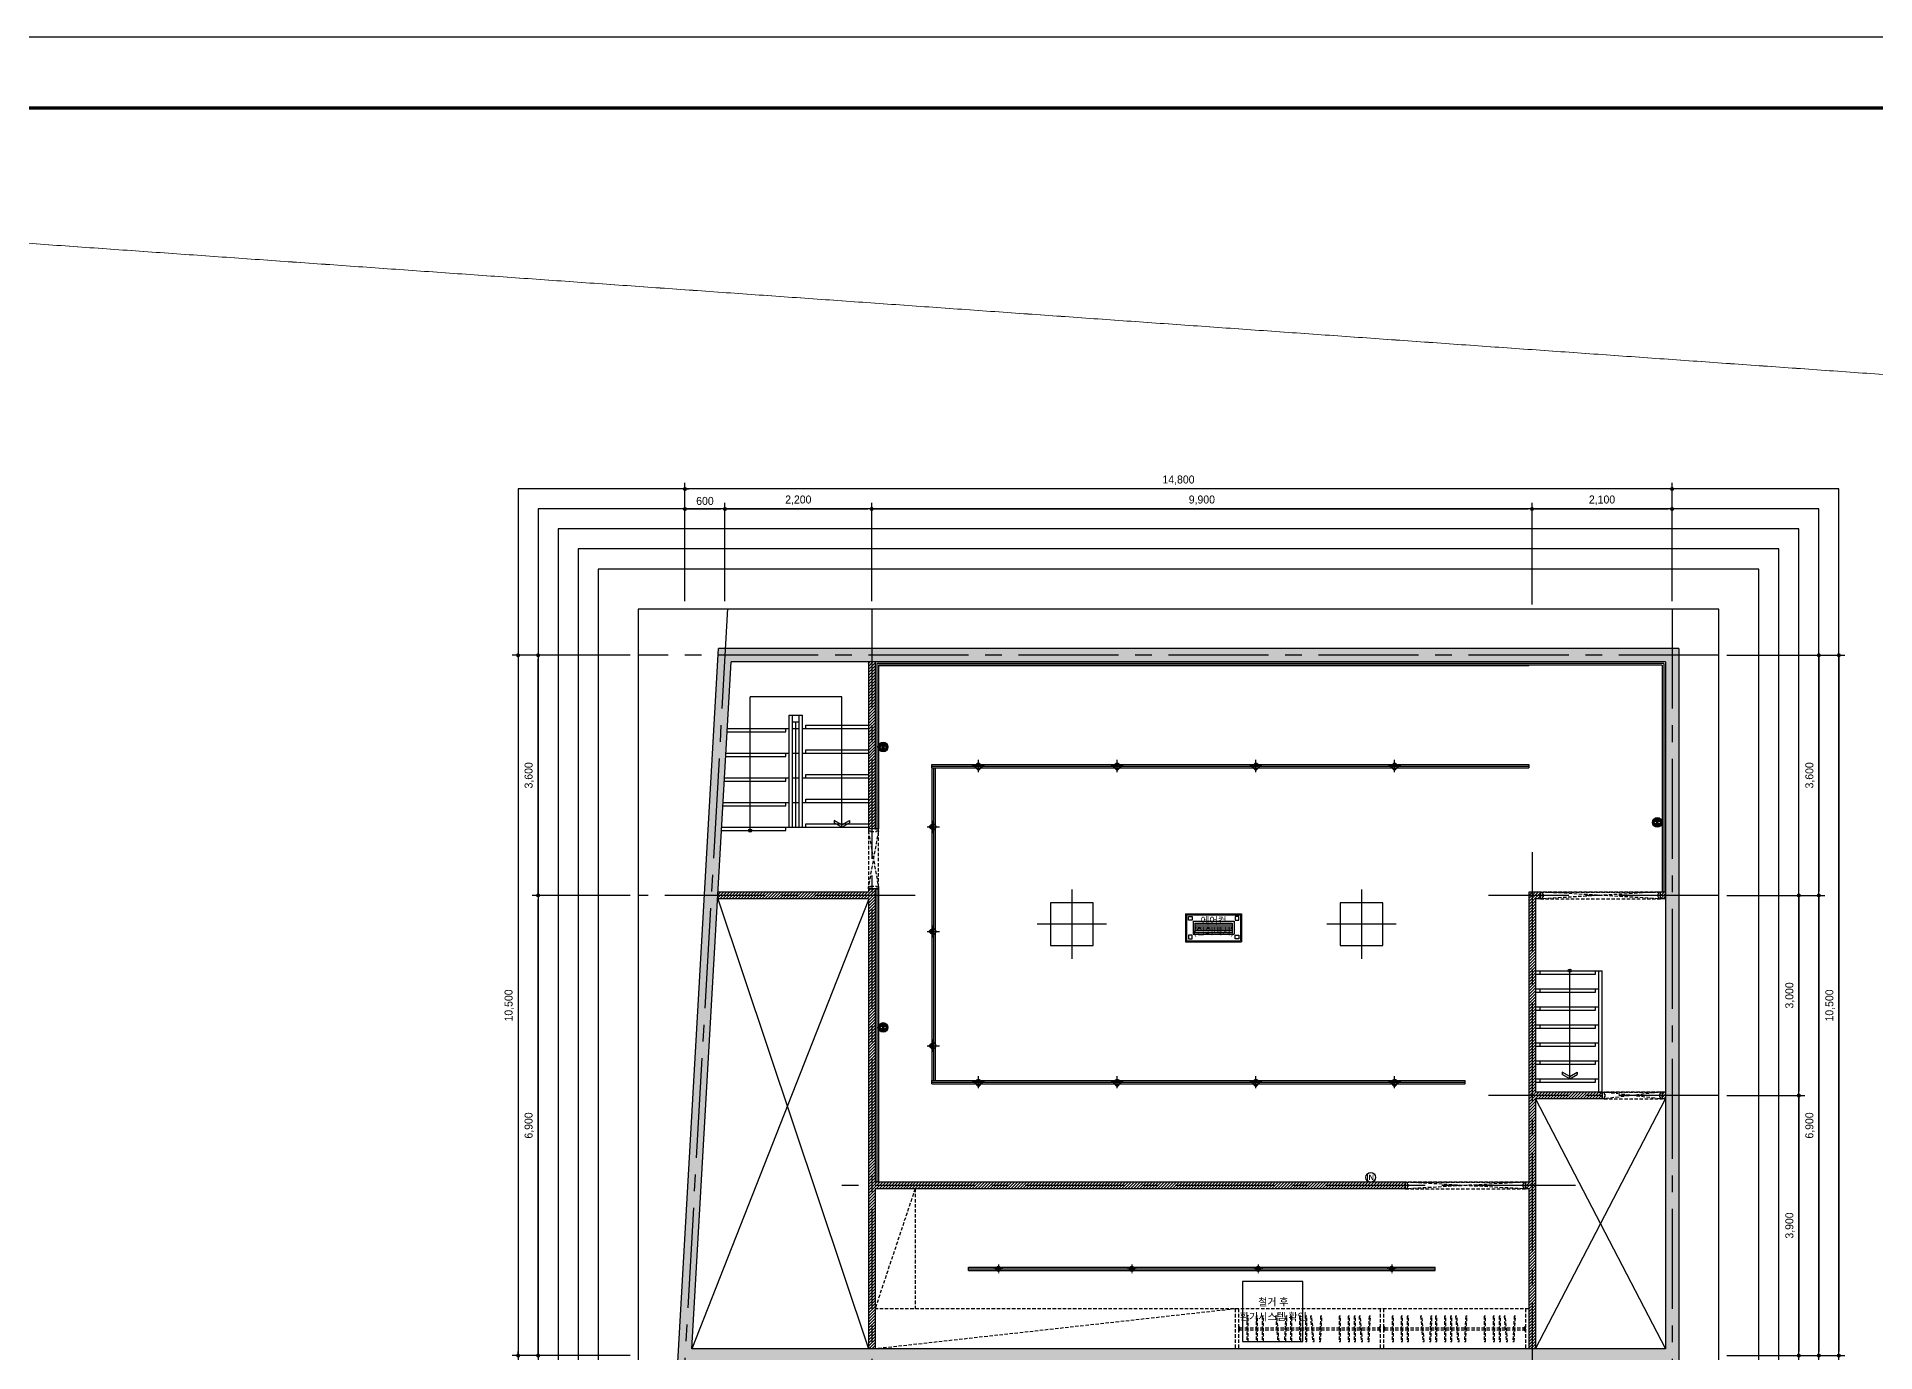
# Model space of a CAD drawing. Header units: millimetres. Extents: x -224448 to 1592092, y -164641 to 319001.
# Drawn here: x -64065 to -36501, y 85637 to 105362 of the extents above; entities that cross this region are included whole.
import ezdxf
from ezdxf.enums import TextEntityAlignment as Align

# ---------------------------------------------------------------- set-up
doc = ezdxf.new("R2010")
doc.units = ezdxf.units.MM
for name, pattern in [('CEN', [62, 60, -1, 0, -1]), ('CENTER2', [1.125, 0.75, -0.125, 0.125, -0.125]), ('HIDDEN', [9.525, 6.35, -3.175])]:
    doc.linetypes.add(name, pattern=pattern)
doc.layers.get('Defpoints').update_dxf_attribs({"color": 35})
for name, color, linetype in [('ARREA', 1, 'Continuous'), ('CORE', 7, 'Continuous'), ('DIM', 3, 'Continuous'), ('FUR', 6, 'Continuous'), ('I-CL-LIT', 7, 'Continuous'), ('I-LIGHT', 1, 'Continuous'), ('I-TEXT', 7, 'Continuous'), ('I_CON', 2, 'Continuous'), ('I_FORMAT', 7, 'Continuous'), ('I_FUR', 6, 'Continuous'), ('I_HAT', 8, 'Continuous'), ('I_TXT', 7, 'Continuous'), ('I_WALL', 3, 'Continuous')]:
    doc.layers.add(name, color=color, linetype=linetype)
doc.layers.add('I_CEN', color=1, linetype='CEN', lineweight=13)
doc.styles.add('HY울릉도', font='')
doc.styles.add('IABU-글꼴스타일', font='')
doc.styles.add('NTOP', font='Dotum.ttf')
doc.styles.add('맑은고딕', font='malgun.ttf')
doc.styles.get('HY울릉도').set_extended_font_data('HY울릉도L')
doc.styles.get('IABU-글꼴스타일').set_extended_font_data('HY울릉도L')
doc.linetypes.add('BATTING', pattern='A,0.00254,-2.54,[134,ltypeshp.shx,S=2.54,R=0,X=-2.54,Y=0],-5.08,[134,ltypeshp.shx,S=2.54,R=180,X=2.54,Y=0],-2.54', length=10.16254)
doc.dimstyles.new('IABC-100 (SUB)', dxfattribs={"dimscale": 60, "dimtxt": 2, "dimasz": 1, "dimexe": 1.5, "dimexo": 2, "dimgap": 1, "dimtad": 1, "dimdec": 0, "dimdsep": 46, "dimlunit": 6, "dimtxsty": 'IABU-글꼴스타일', "dimblk": '1234_Dot', "dimcen": 1, "dimclrd": 4, "dimclre": 4, "dimclrt": 7, "dimadec": 0, "dimazin": 0, "dimtfac": 1, "dimtdec": 0, "dimtix": 1, "dimtmove": 2, "dimatfit": 3, "dimldrblk": '1234_Dot', "dimfxl": 2, "dimtolj": 1, "dimtzin": 0, "dimarcsym": 0})
pattern_1 = [(45, (21350, 42020), (-22.45064, 22.45064), [])]

# ---------------------------------------------------------------- blocks, each defined once
blk = doc.blocks.new('FR1')
at = {"layer": 'Defpoints'}
blk.add_lwpolyline([(89059, 47504), (131059, 47504), (131059, 17804), (89059, 17804)], close=True, dxfattribs=at)
at = {"layer": 'I_FORMAT', "const_width": 50.2}
blk.add_lwpolyline([(126044, 18873), (90159, 18873), (90159, 46435), (126044, 46435)], dxfattribs=at)
blk = doc.blocks.new('1234_Dot')
at = {"color": 0, "linetype": 'ByBlock', "lineweight": -2}
blk.add_line((-0.5, 0), (-1, 0), dxfattribs=at)
at = {"color": 0, "linetype": 'ByBlock', "const_width": 0.5}
blk.add_lwpolyline([(-0.25, 0, 1), (0.25, 0, 1)], format="xyb", close=True, dxfattribs=at)
blk = doc.blocks.new('*D309')
at = {"layer": 'Defpoints', "color": 0, "ltscale": 50, "transparency": 16777216}
for p in [(-53747, 98281), (-54347, 96781), (-53747, 96781)]:
    blk.add_point(p, dxfattribs=at)
at = {"layer": 'DIM', "color": 4, "lineweight": -2, "ltscale": 50, "transparency": 16777216}
for p, q in [((-54347, 96901), (-54347, 98371)), ((-54287, 98281), (-53807, 98281)), ((-53747, 96901), (-53747, 98371))]:
    blk.add_line(p, q, dxfattribs=at)
at = {"layer": 'DIM', "color": 4, "lineweight": -2, "ltscale": 50, "transparency": 16777216, "xscale": 60, "yscale": 60, "zscale": 60, "rotation": 180}
blk.add_blockref('1234_Dot', (-54347, 98281), dxfattribs=at)
at = {"layer": 'DIM', "color": 4, "lineweight": -2, "ltscale": 50, "transparency": 16777216, "xscale": 60, "yscale": 60, "zscale": 60}
blk.add_blockref('1234_Dot', (-53747, 98281), dxfattribs=at)
at = {"layer": 'DIM', "color": 7, "ltscale": 50, "transparency": 16777216, "insert": (-54047, 98401), "char_height": 120, "attachment_point": 5, "style": 'IABU-글꼴스타일'}
blk.add_mtext('\\A1;600', dxfattribs=at)
blk = doc.blocks.new('*D310')
at = {"layer": 'Defpoints', "color": 0, "ltscale": 50, "transparency": 16777216}
for p in [(-51547, 98281), (-53747, 96781), (-51547, 96781)]:
    blk.add_point(p, dxfattribs=at)
at = {"layer": 'DIM', "color": 4, "lineweight": -2, "ltscale": 50, "transparency": 16777216}
for p, q in [((-53747, 96901), (-53747, 98371)), ((-53687, 98281), (-51607, 98281)), ((-51547, 96901), (-51547, 98371))]:
    blk.add_line(p, q, dxfattribs=at)
at = {"layer": 'DIM', "color": 4, "lineweight": -2, "ltscale": 50, "transparency": 16777216, "xscale": 60, "yscale": 60, "zscale": 60, "rotation": 180}
blk.add_blockref('1234_Dot', (-53747, 98281), dxfattribs=at)
at = {"layer": 'DIM', "color": 4, "lineweight": -2, "ltscale": 50, "transparency": 16777216, "xscale": 60, "yscale": 60, "zscale": 60}
blk.add_blockref('1234_Dot', (-51547, 98281), dxfattribs=at)
at = {"layer": 'DIM', "color": 7, "ltscale": 50, "transparency": 16777216, "insert": (-52647, 98412), "char_height": 120, "attachment_point": 5, "style": 'IABU-글꼴스타일'}
blk.add_mtext('\\A1;2,200', dxfattribs=at)
blk = doc.blocks.new('*D311')
at = {"layer": 'Defpoints', "color": 0, "ltscale": 50, "transparency": 16777216}
for p in [(-41647, 98281), (-51547, 96781), (-41647, 96730)]:
    blk.add_point(p, dxfattribs=at)
at = {"layer": 'DIM', "color": 4, "lineweight": -2, "ltscale": 50, "transparency": 16777216}
for p, q in [((-51547, 96901), (-51547, 98371)), ((-51487, 98281), (-41707, 98281)), ((-41647, 96850), (-41647, 98371))]:
    blk.add_line(p, q, dxfattribs=at)
at = {"layer": 'DIM', "color": 4, "lineweight": -2, "ltscale": 50, "transparency": 16777216, "xscale": 60, "yscale": 60, "zscale": 60, "rotation": 180}
blk.add_blockref('1234_Dot', (-51547, 98281), dxfattribs=at)
at = {"layer": 'DIM', "color": 4, "lineweight": -2, "ltscale": 50, "transparency": 16777216, "xscale": 60, "yscale": 60, "zscale": 60}
blk.add_blockref('1234_Dot', (-41647, 98281), dxfattribs=at)
at = {"layer": 'DIM', "color": 7, "ltscale": 50, "transparency": 16777216, "insert": (-46597, 98412), "char_height": 120, "attachment_point": 5, "style": 'IABU-글꼴스타일'}
blk.add_mtext('\\A1;9,900', dxfattribs=at)
blk = doc.blocks.new('*D312')
at = {"layer": 'Defpoints', "color": 0, "ltscale": 50, "transparency": 16777216}
for p in [(-39547, 98281), (-41647, 96781), (-39547, 96781)]:
    blk.add_point(p, dxfattribs=at)
at = {"layer": 'DIM', "color": 4, "lineweight": -2, "ltscale": 50, "transparency": 16777216}
for p, q in [((-41647, 96901), (-41647, 98371)), ((-41587, 98281), (-39607, 98281)), ((-39547, 96901), (-39547, 98371))]:
    blk.add_line(p, q, dxfattribs=at)
at = {"layer": 'DIM', "color": 4, "lineweight": -2, "ltscale": 50, "transparency": 16777216, "xscale": 60, "yscale": 60, "zscale": 60, "rotation": 180}
blk.add_blockref('1234_Dot', (-41647, 98281), dxfattribs=at)
at = {"layer": 'DIM', "color": 4, "lineweight": -2, "ltscale": 50, "transparency": 16777216, "xscale": 60, "yscale": 60, "zscale": 60}
blk.add_blockref('1234_Dot', (-39547, 98281), dxfattribs=at)
at = {"layer": 'DIM', "color": 7, "ltscale": 50, "transparency": 16777216, "insert": (-40597, 98412), "char_height": 120, "attachment_point": 5, "style": 'IABU-글꼴스타일'}
blk.add_mtext('\\A1;2,100', dxfattribs=at)
blk = doc.blocks.new('*D318')
at = {"layer": 'Defpoints', "color": 0, "ltscale": 50, "transparency": 16777216}
for p in [(-54347, 98581), (-54347, 96781), (-39547, 96787)]:
    blk.add_point(p, dxfattribs=at)
at = {"layer": 'DIM', "color": 4, "lineweight": -2, "ltscale": 50, "transparency": 16777216}
for p, q in [((-54347, 96901), (-54347, 98671)), ((-39607, 98581), (-54287, 98581)), ((-39547, 96907), (-39547, 98671))]:
    blk.add_line(p, q, dxfattribs=at)
at = {"layer": 'DIM', "color": 4, "lineweight": -2, "ltscale": 50, "transparency": 16777216, "xscale": 60, "yscale": 60, "zscale": 60, "rotation": 180}
blk.add_blockref('1234_Dot', (-54347, 98581), dxfattribs=at)
at = {"layer": 'DIM', "color": 4, "lineweight": -2, "ltscale": 50, "transparency": 16777216, "xscale": 60, "yscale": 60, "zscale": 60}
blk.add_blockref('1234_Dot', (-39547, 98581), dxfattribs=at)
at = {"layer": 'DIM', "color": 7, "ltscale": 50, "transparency": 16777216, "insert": (-46947, 98712), "char_height": 120, "attachment_point": 5, "style": 'IABU-글꼴스타일'}
blk.add_mtext('\\A1;14,800', dxfattribs=at)
blk = doc.blocks.new('*D319')
at = {"layer": 'Defpoints', "color": 0, "ltscale": 50, "transparency": 16777216}
for p in [(-38847, 96087), (-38847, 85587), (-37047, 85587)]:
    blk.add_point(p, dxfattribs=at)
at = {"layer": 'DIM', "color": 4, "lineweight": -2, "ltscale": 50, "transparency": 16777216}
for p, q in [((-38727, 96087), (-36957, 96087)), ((-37047, 96027), (-37047, 85647)), ((-38727, 85587), (-36957, 85587))]:
    blk.add_line(p, q, dxfattribs=at)
at = {"layer": 'DIM', "color": 4, "lineweight": -2, "ltscale": 50, "transparency": 16777216, "xscale": 60, "yscale": 60, "zscale": 60}
for p, rotation in [((-37047, 96087), 90), ((-37047, 85587), 270)]:
    blk.add_blockref('1234_Dot', p, dxfattribs=dict(at, rotation=rotation))
at = {"layer": 'DIM', "color": 7, "ltscale": 50, "transparency": 16777216, "insert": (-37178, 90837), "char_height": 120, "attachment_point": 5, "rotation": 90, "style": 'IABU-글꼴스타일'}
blk.add_mtext('\\A1;10,500', dxfattribs=at)
blk = doc.blocks.new('*D320')
at = {"layer": 'Defpoints', "color": 0, "ltscale": 50, "transparency": 16777216}
for p in [(-38847, 96087), (-38847, 92487), (-37347, 92487)]:
    blk.add_point(p, dxfattribs=at)
at = {"layer": 'DIM', "color": 4, "lineweight": -2, "ltscale": 50, "transparency": 16777216}
for p, q in [((-38727, 96087), (-37257, 96087)), ((-37347, 96027), (-37347, 92547)), ((-38727, 92487), (-37257, 92487))]:
    blk.add_line(p, q, dxfattribs=at)
at = {"layer": 'DIM', "color": 4, "lineweight": -2, "ltscale": 50, "transparency": 16777216, "xscale": 60, "yscale": 60, "zscale": 60}
for p, rotation in [((-37347, 96087), 90), ((-37347, 92487), 270)]:
    blk.add_blockref('1234_Dot', p, dxfattribs=dict(at, rotation=rotation))
at = {"layer": 'DIM', "color": 7, "ltscale": 50, "transparency": 16777216, "insert": (-37478, 94287), "char_height": 120, "attachment_point": 5, "rotation": 90, "style": 'IABU-글꼴스타일'}
blk.add_mtext('\\A1;3,600', dxfattribs=at)
blk = doc.blocks.new('*D313')
at = {"layer": 'Defpoints', "color": 0, "ltscale": 50, "transparency": 16777216}
for p in [(-38847, 92487), (-38847, 85587), (-37347, 85587)]:
    blk.add_point(p, dxfattribs=at)
at = {"layer": 'DIM', "color": 4, "lineweight": -2, "ltscale": 50, "transparency": 16777216}
for p, q in [((-38727, 92487), (-37257, 92487)), ((-37347, 92427), (-37347, 85647)), ((-38727, 85587), (-37257, 85587))]:
    blk.add_line(p, q, dxfattribs=at)
at = {"layer": 'DIM', "color": 4, "lineweight": -2, "ltscale": 50, "transparency": 16777216, "xscale": 60, "yscale": 60, "zscale": 60}
for p, rotation in [((-37347, 92487), 90), ((-37347, 85587), 270)]:
    blk.add_blockref('1234_Dot', p, dxfattribs=dict(at, rotation=rotation))
at = {"layer": 'DIM', "color": 7, "ltscale": 50, "transparency": 16777216, "insert": (-37478, 89037), "char_height": 120, "attachment_point": 5, "rotation": 90, "style": 'IABU-글꼴스타일'}
blk.add_mtext('\\A1;6,900', dxfattribs=at)
blk = doc.blocks.new('*D321')
at = {"layer": 'Defpoints', "color": 0, "ltscale": 50, "transparency": 16777216}
for p in [(-38847, 92487), (-38847, 89487), (-37647, 89487)]:
    blk.add_point(p, dxfattribs=at)
at = {"layer": 'DIM', "color": 4, "lineweight": -2, "ltscale": 50, "transparency": 16777216}
for p, q in [((-38727, 92487), (-37557, 92487)), ((-37647, 92427), (-37647, 89547)), ((-38727, 89487), (-37557, 89487))]:
    blk.add_line(p, q, dxfattribs=at)
at = {"layer": 'DIM', "color": 4, "lineweight": -2, "ltscale": 50, "transparency": 16777216, "xscale": 60, "yscale": 60, "zscale": 60}
for p, rotation in [((-37647, 92487), 90), ((-37647, 89487), 270)]:
    blk.add_blockref('1234_Dot', p, dxfattribs=dict(at, rotation=rotation))
at = {"layer": 'DIM', "color": 7, "ltscale": 50, "transparency": 16777216, "insert": (-37778, 90987), "char_height": 120, "attachment_point": 5, "rotation": 90, "style": 'IABU-글꼴스타일'}
blk.add_mtext('\\A1;3,000', dxfattribs=at)
blk = doc.blocks.new('*D314')
at = {"layer": 'Defpoints', "color": 0, "ltscale": 50, "transparency": 16777216}
for p in [(-38847, 89487), (-38847, 85587), (-37647, 85587)]:
    blk.add_point(p, dxfattribs=at)
at = {"layer": 'DIM', "color": 4, "lineweight": -2, "ltscale": 50, "transparency": 16777216}
for p, q in [((-38727, 89487), (-37557, 89487)), ((-37647, 89427), (-37647, 85647)), ((-38727, 85587), (-37557, 85587))]:
    blk.add_line(p, q, dxfattribs=at)
at = {"layer": 'DIM', "color": 4, "lineweight": -2, "ltscale": 50, "transparency": 16777216, "xscale": 60, "yscale": 60, "zscale": 60}
for p, rotation in [((-37647, 89487), 90), ((-37647, 85587), 270)]:
    blk.add_blockref('1234_Dot', p, dxfattribs=dict(at, rotation=rotation))
at = {"layer": 'DIM', "color": 7, "ltscale": 50, "transparency": 16777216, "insert": (-37778, 87537), "char_height": 120, "attachment_point": 5, "rotation": 90, "style": 'IABU-글꼴스타일'}
blk.add_mtext('\\A1;3,900', dxfattribs=at)
blk = doc.blocks.new('*D323')
at = {"layer": 'Defpoints', "color": 0, "ltscale": 50, "transparency": 16777216}
for p in [(-56548, 92487), (-55048, 92487), (-55048, 85587)]:
    blk.add_point(p, dxfattribs=at)
at = {"layer": 'DIM', "color": 4, "lineweight": -2, "ltscale": 50, "transparency": 16777216}
for p, q in [((-55168, 92487), (-56638, 92487)), ((-56548, 85647), (-56548, 92427)), ((-55168, 85587), (-56638, 85587))]:
    blk.add_line(p, q, dxfattribs=at)
at = {"layer": 'DIM', "color": 4, "lineweight": -2, "ltscale": 50, "transparency": 16777216, "xscale": 60, "yscale": 60, "zscale": 60}
for p, rotation in [((-56548, 92487), 90), ((-56548, 85587), 270)]:
    blk.add_blockref('1234_Dot', p, dxfattribs=dict(at, rotation=rotation))
at = {"layer": 'DIM', "color": 7, "ltscale": 50, "transparency": 16777216, "insert": (-56680, 89037), "char_height": 120, "attachment_point": 5, "rotation": 90, "style": 'IABU-글꼴스타일'}
blk.add_mtext('\\A1;6,900', dxfattribs=at)
blk = doc.blocks.new('*D324')
at = {"layer": 'Defpoints', "color": 0, "ltscale": 50, "transparency": 16777216}
for p in [(-56548, 96087), (-55048, 96087), (-55048, 92487)]:
    blk.add_point(p, dxfattribs=at)
at = {"layer": 'DIM', "color": 4, "lineweight": -2, "ltscale": 50, "transparency": 16777216}
for p, q in [((-55168, 96087), (-56638, 96087)), ((-56548, 92547), (-56548, 96027)), ((-55168, 92487), (-56638, 92487))]:
    blk.add_line(p, q, dxfattribs=at)
at = {"layer": 'DIM', "color": 4, "lineweight": -2, "ltscale": 50, "transparency": 16777216, "xscale": 60, "yscale": 60, "zscale": 60}
for p, rotation in [((-56548, 96087), 90), ((-56548, 92487), 270)]:
    blk.add_blockref('1234_Dot', p, dxfattribs=dict(at, rotation=rotation))
at = {"layer": 'DIM', "color": 7, "ltscale": 50, "transparency": 16777216, "insert": (-56680, 94287), "char_height": 120, "attachment_point": 5, "rotation": 90, "style": 'IABU-글꼴스타일'}
blk.add_mtext('\\A1;3,600', dxfattribs=at)
blk = doc.blocks.new('*D325')
at = {"layer": 'Defpoints', "color": 0, "ltscale": 50, "transparency": 16777216}
for p in [(-55048, 96087), (-56848, 85587), (-55048, 85587)]:
    blk.add_point(p, dxfattribs=at)
at = {"layer": 'DIM', "color": 4, "lineweight": -2, "ltscale": 50, "transparency": 16777216}
for p, q in [((-55168, 96087), (-56938, 96087)), ((-56848, 96027), (-56848, 85647)), ((-55168, 85587), (-56938, 85587))]:
    blk.add_line(p, q, dxfattribs=at)
at = {"layer": 'DIM', "color": 4, "lineweight": -2, "ltscale": 50, "transparency": 16777216, "xscale": 60, "yscale": 60, "zscale": 60}
for p, rotation in [((-56848, 96087), 90), ((-56848, 85587), 270)]:
    blk.add_blockref('1234_Dot', p, dxfattribs=dict(at, rotation=rotation))
at = {"layer": 'DIM', "color": 7, "ltscale": 50, "transparency": 16777216, "insert": (-56980, 90837), "char_height": 120, "attachment_point": 5, "rotation": 90, "style": 'IABU-글꼴스타일'}
blk.add_mtext('\\A1;10,500', dxfattribs=at)
blk = doc.blocks.new('j 10')
at = {"layer": 'I_FUR', "color": 8, "linetype": 'HIDDEN', "ltscale": 8}
for p, q in [((300474, 48442), (300574, 48442)), ((300474, 48412), (300474, 48442)), ((300474, 48442), (300474, 48442)), ((300474, 48412), (300474, 47572)), ((300504, 48412), (300474, 48412)), ((300474, 47572), (300574, 48412)), ((300574, 47582), (300474, 48412)), ((300504, 48402), (300504, 48412)), ((300544, 48402), (300504, 48402)), ((300574, 48412), (300544, 48412)), ((300544, 48412), (300544, 48402)), ((300574, 48442), (300574, 48412)), ((300574, 47572), (300574, 48412)), ((300574, 48412), (300574, 47582)), ((300504, 47572), (300474, 47572)), ((300474, 47572), (300474, 47542)), ((300474, 47542), (300574, 47542)), ((300474, 47542), (300474, 47542)), ((300544, 47582), (300504, 47582)), ((300504, 47582), (300504, 47572)), ((300544, 47572), (300544, 47582)), ((300574, 47572), (300544, 47572)), ((300574, 47542), (300574, 47572))]:
    blk.add_line(p, q, dxfattribs=at)
blk = doc.blocks.new('J851')
at = {"layer": 'I_FUR', "color": 8, "linetype": 'HIDDEN', "ltscale": 8}
for p, q in [((59305, 51306), (59305, 51456)), ((59305, 51456), (59335, 51456)), ((59335, 51306), (59305, 51306)), ((59305, 51306), (59305, 51306)), ((60175, 51456), (59335, 51456)), ((59335, 51456), (59335, 51426)), ((60175, 51306), (59335, 51456)), ((60175, 51456), (59335, 51306)), ((59335, 51426), (59345, 51426)), ((59345, 51336), (59335, 51336)), ((59335, 51336), (59335, 51306)), ((59335, 51306), (60175, 51306)), ((59345, 51426), (59345, 51336)), ((60175, 51426), (60165, 51426)), ((60165, 51426), (60165, 51336)), ((60165, 51336), (60175, 51336)), ((60205, 51456), (60175, 51456)), ((60175, 51456), (60175, 51426)), ((60175, 51336), (60175, 51306)), ((60175, 51306), (60205, 51306)), ((60205, 51306), (60205, 51456)), ((60205, 51306), (60205, 51306))]:
    blk.add_line(p, q, dxfattribs=at)
blk = doc.blocks.new('SP01')
at = {"layer": 'I-LIGHT'}
blk.add_hatch(color=1, dxfattribs=at).paths.add_polyline_path([(2182616, -1632810), (2182551, -1632878), (2182576, -1632878, -1), (2182656, -1632878), (2182680, -1632878)])
at = {"layer": 'I-LIGHT', "color": 1}
for p, q in [((2182616, -1632810), (2182551, -1632878)), ((2182616, -1632787), (2182616, -1632970)), ((2182616, -1632810), (2182680, -1632878)), ((2182707, -1632878), (2182524, -1632878)), ((2182551, -1632878), (2182576, -1632878)), ((2182656, -1632878), (2182680, -1632878))]:
    blk.add_line(p, q, dxfattribs=at)
at = {"layer": 'I-LIGHT', "color": 4}
blk.add_circle((2182616, -1632878), 40, dxfattribs=at)
blk = doc.blocks.new('J20')
at = {"layer": 'I-LIGHT', "color": 144}
for p, q in [((33370, 27039), (33370, 26619)), ((33370, 27039), (34210, 27039)), ((33384, 27025), (33384, 26633)), ((33384, 27025), (34196, 27025)), ((34196, 27025), (34196, 26633)), ((34210, 27039), (34210, 26619)), ((33482, 26927), (33482, 26731)), ((33482, 26927), (34098, 26927)), ((33510, 26899), (33510, 26759)), ((33510, 26899), (34070, 26899)), ((33510, 26899), (34070, 26899)), ((33510, 26871), (34070, 26871)), ((33510, 26843), (34070, 26843)), ((33510, 26815), (34070, 26815)), ((33510, 26787), (34070, 26787)), ((33510, 26759), (34070, 26759)), ((33510, 26759), (34070, 26759)), ((33510, 26759), (34070, 26759)), ((33510, 26759), (34070, 26759)), ((34070, 26899), (34070, 26759)), ((34098, 26927), (34098, 26731)), ((33370, 26619), (34210, 26619)), ((33384, 26633), (34196, 26633)), ((33482, 26731), (34098, 26731)), ((33510, 26731), (34070, 26731))]:
    blk.add_line(p, q, dxfattribs=at)
for points in [[(33468, 26941), (33412, 26941), (33412, 26997), (33468, 26997)], [(34112, 26941), (34168, 26941), (34168, 26997), (34112, 26997)], [(33468, 26717), (33412, 26717), (33412, 26661), (33468, 26661)], [(34112, 26717), (34168, 26717), (34168, 26661), (34112, 26661)]]:
    blk.add_lwpolyline(points, close=True, dxfattribs=at)
blk = doc.blocks.new('콘센트')
at = {"ltscale": 50}
h = blk.add_hatch(color=150, dxfattribs=at)
h.dxf.hatch_style = 1
edge = h.paths.add_edge_path()
edge.add_arc((-34286, -6087), 100, 0, 360)
edge = h.paths.add_edge_path(flags=16)
edge.add_arc((-34248, -6089), 26, 0, 360)
edge = h.paths.add_edge_path(flags=16)
edge.add_arc((-34325, -6089), 26, 0, 360)
at = {"color": 150, "ltscale": 50}
for centre, radius in [((-34286, -6087), 100), ((-34325, -6089), 26), ((-34248, -6089), 26)]:
    blk.add_circle(centre, radius, dxfattribs=at)
blk = doc.blocks.new('J5')
at = {"color": 150, "ltscale": 50}
blk.add_circle((302452, 41414), 72, dxfattribs=at)
at = {"color": 150, "ltscale": 50, "insert": (302500, 41414), "char_height": 80, "attachment_point": 6, "style": '맑은고딕'}
blk.add_mtext('{\\fPretendard Variable SemiBold|b0|i0|c129|p2;IN}', dxfattribs=at)
blk = doc.blocks.new('l2')
blk.add_circle((354296, 53893), 37.5)
at = {"layer": 'I-CL-LIT', "color": 1}
for p, q in [((354239, 53893), (354230, 53893)), ((354344, 53893), (354248, 53893)), ((354296, 53959), (354296, 53950)), ((354296, 53942), (354296, 53845)), ((354296, 53836), (354296, 53828)), ((354362, 53893), (354353, 53893))]:
    blk.add_line(p, q, dxfattribs=at)
blk.add_circle((354296, 53893), 26.3, dxfattribs=at)

msp = doc.modelspace()

# ---------------------------------------------------------------- hatches: boundary and pattern name
at = {"layer": 'I_HAT'}
h = msp.add_hatch(color=256, dxfattribs=at)
h.dxf.hatch_style = 1
h.paths.add_polyline_path([(-39446.945, 96186.983), (-53841.394, 96186.983), (-54452.822, 85486.983), (-39446.945, 85486.983)])
h.paths.add_polyline_path([(-39646.945, 95986.983), (-39646.945, 85686.983), (-54241.068, 85686.983), (-53652.496, 95986.983)], flags=16)
h.paths.add_polyline_path([(-51994.445, 95464.06), (-51994.445, 95038.08), (-51596.945, 95038.08), (-51596.945, 93486.983), (-51496.945, 93486.983), (-51471.945, 93486.983), (-51471.945, 95961.983), (-39671.945, 95961.983), (-39671.945, 92536.983), (-39696.945, 92536.983), (-39696.945, 95936.983), (-51446.945, 95936.983), (-51446.945, 93486.983), (-51496.945, 93486.983), (-51596.945, 93486.983), (-51596.945, 93508.08), (-52581.945, 93508.08), (-52781.945, 93508.08), (-52831.945, 93508.08), (-52831.945, 93458.08), (-53346.21, 93458.08, -1), (-53392.68, 93458.08, -0.414213562), (-53369.445, 93481.315), (-53369.445, 95464.06)], flags=0)
h.paths.add_polyline_path([(-52581.945, 95188.08), (-52581.945, 94248.08), (-52531.945, 94248.08), (-52531.945, 94298.08), (-51994.445, 94298.08), (-51994.445, 93558.08), (-51967.842, 93558.08), (-51880.168, 93608.699), (-51880.168, 93574.058), (-51994.445, 93508.08), (-52108.722, 93574.058), (-52108.722, 93608.699), (-52021.048, 93558.08), (-51994.445, 93558.08), (-51994.445, 93878.08), (-52581.945, 93878.08), (-52581.945, 95188.08), (-52631.945, 95188.08), (-52631.945, 93878.08), (-52731.945, 93878.08), (-52731.945, 95188.08)], flags=0)
h.paths.add_polyline_path([(-51496.945, 92586.983), (-51446.945, 92586.983), (-51446.945, 88186.983), (-51496.945, 88186.983)], flags=0)
h.paths.add_polyline_path([(-51596.945, 92436.983), (-51596.945, 85686.983), (-53855.353, 92436.983)], flags=0)
h.paths.add_polyline_path([(-41596.945, 91356.983), (-41105.081, 91356.983, -1), (-41058.61, 91356.983), (-40596.945, 91356.983), (-40596.945, 89536.983), (-40596.945, 89436.983), (-41596.945, 89436.983), (-40621.945, 87561.983), (-41596.945, 85686.983), (-41596.945, 89436.983), (-40596.945, 89436.983), (-40596.945, 89536.983), (-40646.945, 89536.983), (-41596.945, 89536.983)], flags=0)
h.paths.add_polyline_path([(-40646.945, 91086.983), (-40646.945, 89736.983), (-40696.945, 89736.983), (-40696.945, 89686.983), (-41529.346, 89686.983), (-41529.346, 89736.983), (-41081.846, 89736.983), (-41196.123, 89802.961), (-41196.123, 89837.602), (-41081.846, 89771.624), (-41081.846, 89956.983), (-41529.346, 89956.983), (-41529.346, 90006.983), (-41081.846, 90006.983), (-41081.846, 90226.983), (-41529.346, 90226.983), (-41529.346, 90276.983), (-41081.846, 90276.983), (-41081.846, 90496.983), (-41529.346, 90496.983), (-41529.346, 90546.983), (-41081.846, 90546.983), (-41081.846, 90766.983), (-41529.346, 90766.983), (-41529.346, 90816.983), (-41081.846, 90816.983), (-41081.846, 91036.983), (-41529.346, 91036.983), (-41529.346, 91086.983)], flags=0)
h = msp.add_hatch(dxfattribs=at)
h.set_pattern_fill('ANSI31', color=256, scale=10)
h.set_pattern_definition(pattern_1)
h.paths.add_polyline_path([(-51496.945, 95986.983), (-51596.945, 95986.983), (-51596.945, 93486.983), (-51496.945, 93486.983)])
h = msp.add_hatch(dxfattribs=at)
h.set_pattern_fill('ANSI31', color=256, scale=10)
h.set_pattern_definition(pattern_1)
h.paths.add_polyline_path([(-51496.945, 92586.983), (-51596.945, 92586.983), (-51596.945, 92536.983), (-53849.639, 92536.983), (-53855.353, 92436.983), (-51596.945, 92436.983), (-51596.945, 85686.983), (-51496.945, 85686.983), (-51496.945, 88086.983), (-43546.945, 88086.983), (-43546.945, 88186.983), (-51496.945, 88186.983)])
h = msp.add_hatch(dxfattribs=at)
h.set_pattern_fill('ANSI31', color=256, scale=10)
h.set_pattern_definition(pattern_1)
h.paths.add_polyline_path([(-41596.945, 89436.983), (-40596.945, 89436.983), (-40596.945, 89536.983), (-40646.945, 89536.983), (-41596.945, 89536.983), (-41596.945, 92436.983), (-41521.945, 92436.983), (-41521.945, 92536.983), (-41696.945, 92536.983), (-41696.945, 88186.983), (-41746.945, 88186.983), (-41746.945, 88086.983), (-41696.945, 88086.983), (-41696.945, 85686.983), (-41596.945, 85686.983)])
h = msp.add_hatch(dxfattribs=at)
h.set_pattern_fill('ANSI31', color=256, scale=10)
h.set_pattern_definition(pattern_1)
h.paths.add_polyline_path([(-39646.945, 92536.983), (-39721.945, 92536.983), (-39721.945, 92436.983), (-39646.945, 92436.983)])
h.paths.add_polyline_path([(-39646.945, 89536.983), (-39696.945, 89536.983), (-39696.945, 89436.983), (-39646.945, 89436.983)])

# ---------------------------------------------------------------- linework, layer by layer
at = {"layer": 'ARREA', "color": 1, "linetype": 'CENTER2', "ltscale": 2000}
for p, q in [((-53706.945, 96786.983), (-54386.945, 84886.983)), ((-51546.945, 96786.983), (-51546.945, 84886.983)), ((-39546.945, 96786.983), (-39546.945, 84886.983)), ((-38846.945, 96086.983), (-55048.087, 96086.983)), ((-41646.945, 93136.983), (-41646.945, 84886.983)), ((-50896.945, 92486.983), (-55048.087, 92486.983)), ((-38846.945, 92486.983), (-42296.945, 92486.983)), ((-38846.945, 89486.983), (-42296.945, 89486.983)), ((-40996.945, 88136.983), (-52196.945, 88136.983))]:
    msp.add_line(p, q, dxfattribs=at)
at = {"layer": 'CORE'}
msp.add_line((-40646.945, 89536.983), (-40596.945, 89536.983), dxfattribs=at)
at = {"layer": 'Defpoints'}
for points in [[(-37046.945, 98581.049), (-56848.087, 98581.049), (-56848.087, 83086.983), (-37046.945, 83086.983)], [(-37346.945, 98281.049), (-56548.087, 98281.049), (-56548.087, 83386.983), (-37346.945, 83386.983)], [(-37646.945, 97981.049), (-56248.087, 97981.049), (-56248.087, 83686.983), (-37646.945, 83686.983)], [(-37946.945, 97681.049), (-55948.087, 97681.049), (-55948.087, 83986.983), (-37946.945, 83986.983)], [(-38246.945, 97381.049), (-55648.087, 97381.049), (-55648.087, 84286.983), (-38246.945, 84286.983)], [(-38846.945, 96781.049), (-55048.087, 96781.049), (-55048.087, 84886.983), (-38846.945, 84886.983)]]:
    msp.add_lwpolyline(points, close=True, dxfattribs=at)
at = {"layer": 'FUR'}
for q in [(-51446.945, 95926.983), (-41696.945, 95936.983)]:
    msp.add_line((-41696.945, 95926.983), q, dxfattribs=at)
at = {"layer": 'I-LIGHT', "color": 6, "ltscale": 50}
for p, q in [((-50646.945, 94401.983), (-50646.945, 94451.983)), ((-50646.945, 94451.983), (-41696.945, 94451.983)), ((-50646.945, 94401.983), (-41696.945, 94401.983)), ((-50646.945, 94401.983), (-50646.945, 89711.983)), ((-50596.945, 94401.983), (-50596.945, 89711.983)), ((-41696.945, 94451.983), (-41696.945, 94401.983)), ((-50646.945, 89661.983), (-50646.945, 89711.983)), ((-50646.945, 89711.983), (-42646.945, 89711.983)), ((-50646.945, 89711.983), (-50596.945, 89711.983)), ((-50646.945, 89661.983), (-42646.945, 89661.983)), ((-42646.945, 89661.983), (-42646.945, 89711.983)), ((-50096.945, 86861.983), (-50096.945, 86911.983)), ((-50096.945, 86911.983), (-43096.945, 86911.983)), ((-50096.945, 86911.983), (-50046.945, 86911.983)), ((-50096.945, 86861.983), (-43096.945, 86861.983)), ((-43096.945, 86861.983), (-43096.945, 86911.983))]:
    msp.add_line(p, q, dxfattribs=at)
at = {"layer": 'I-LIGHT', "color": 6, "ltscale": 50, "elevation": 0}
msp.add_lwpolyline([(-45085.164, 86696.763), (-45985.164, 86696.763), (-45985.164, 85796.763), (-45085.164, 85796.763)], close=True, dxfattribs=at)
at = {"layer": 'I_CEN'}
msp.add_line((-107990, 105361.633), (312010, 75661.633), dxfattribs=at)
at = {"layer": 'I_CON'}
for p, q in [((-54452.822, 85486.983), (-53841.394, 96186.983)), ((-54241.068, 85686.983), (-53652.496, 95986.983)), ((-39446.945, 96186.983), (-53841.394, 96186.983)), ((-39646.945, 95986.983), (-53652.496, 95986.983)), ((-39646.945, 95986.983), (-39646.945, 85686.983)), ((-39446.945, 96186.983), (-39446.945, 85486.983)), ((-39646.945, 85686.983), (-54241.068, 85686.983))]:
    msp.add_line(p, q, dxfattribs=at)
at = {"layer": 'I_FUR', "color": 8, "linetype": 'BATTING', "ltscale": 2.4}
for p, q in [((-39671.945, 95961.983), (-51471.945, 95961.983)), ((-51471.945, 95961.983), (-51471.945, 93486.983)), ((-39671.945, 95961.983), (-39671.945, 92536.983)), ((-51471.945, 92586.983), (-51471.945, 88186.983))]:
    msp.add_line(p, q, dxfattribs=at)
at = {"layer": 'I_FUR', "color": 6, "linetype": 'Continuous'}
for p, q in [((-48544.79, 92576.983), (-48544.79, 91536.983)), ((-44203.856, 92576.983), (-44203.856, 91536.983)), ((-48024.79, 92056.983), (-49064.79, 92056.983)), ((-43683.856, 92056.983), (-44723.856, 92056.983))]:
    msp.add_line(p, q, dxfattribs=at)
at = {"layer": 'I_FUR', "color": 8, "linetype": 'HIDDEN', "ltscale": 8}
for p, q in [((-39751.945, 92536.983), (-41521.945, 92536.983)), ((-41521.945, 92436.983), (-41521.945, 92536.983)), ((-41521.945, 92536.983), (-41491.945, 92536.983)), ((-41521.945, 92536.983), (-39761.945, 92536.983)), ((-41521.945, 92436.983), (-39751.945, 92436.983)), ((-41491.945, 92436.983), (-41521.945, 92436.983)), ((-41521.945, 92436.983), (-41521.945, 92436.983)), ((-41491.945, 92536.983), (-41491.945, 92506.983)), ((-39751.945, 92436.983), (-41491.945, 92536.983)), ((-39761.945, 92536.983), (-41491.945, 92436.983)), ((-41491.945, 92506.983), (-41481.945, 92506.983)), ((-41481.945, 92466.983), (-41491.945, 92466.983)), ((-41491.945, 92466.983), (-41491.945, 92436.983)), ((-41481.945, 92506.983), (-41481.945, 92466.983)), ((-39751.945, 92506.983), (-39761.945, 92506.983)), ((-39761.945, 92506.983), (-39761.945, 92466.983)), ((-39761.945, 92466.983), (-39751.945, 92466.983)), ((-39721.945, 92536.983), (-39751.945, 92536.983)), ((-39751.945, 92536.983), (-39751.945, 92506.983)), ((-39751.945, 92466.983), (-39751.945, 92436.983)), ((-39751.945, 92436.983), (-39721.945, 92436.983)), ((-39721.945, 92436.983), (-39721.945, 92536.983)), ((-39721.945, 92436.983), (-39721.945, 92436.983)), ((-50896.945, 88086.983), (-51496.945, 86286.983)), ((-50896.945, 88086.983), (-50896.945, 86286.983)), ((-41776.945, 88186.983), (-43546.945, 88186.983)), ((-43546.945, 88086.983), (-43546.945, 88186.983)), ((-43546.945, 88186.983), (-43516.945, 88186.983)), ((-43546.945, 88186.983), (-41786.945, 88186.983)), ((-43546.945, 88086.983), (-41776.945, 88086.983)), ((-43516.945, 88086.983), (-43546.945, 88086.983)), ((-43546.945, 88086.983), (-43546.945, 88086.983)), ((-43516.945, 88186.983), (-43516.945, 88156.983)), ((-41776.945, 88086.983), (-43516.945, 88186.983)), ((-41786.945, 88186.983), (-43516.945, 88086.983)), ((-43516.945, 88156.983), (-43506.945, 88156.983)), ((-43506.945, 88116.983), (-43516.945, 88116.983)), ((-43516.945, 88116.983), (-43516.945, 88086.983)), ((-43506.945, 88156.983), (-43506.945, 88116.983)), ((-41776.945, 88156.983), (-41786.945, 88156.983)), ((-41786.945, 88156.983), (-41786.945, 88116.983)), ((-41786.945, 88116.983), (-41776.945, 88116.983)), ((-41746.945, 88186.983), (-41776.945, 88186.983)), ((-41776.945, 88186.983), (-41776.945, 88156.983)), ((-41776.945, 88116.983), (-41776.945, 88086.983)), ((-41776.945, 88086.983), (-41746.945, 88086.983)), ((-41746.945, 88086.983), (-41746.945, 88186.983)), ((-41746.945, 88086.983), (-41746.945, 88086.983)), ((-41696.945, 86286.983), (-51496.945, 86286.983)), ((-46096.945, 86286.983), (-51496.945, 85686.983)), ((-46096.945, 86286.983), (-46096.945, 85686.983)), ((-46046.945, 86286.983), (-46046.945, 85686.983)), ((-43921.945, 86286.983), (-43921.945, 85686.983)), ((-43871.945, 86286.983), (-43871.945, 85686.983)), ((-41746.945, 86286.983), (-41746.945, 85686.983)), ((-46026.945, 86001.497, 0), (-43939.381, 86001.497, 0)), ((-43939.381, 85961.497, 0), (-43939.381, 86011.497, 0)), ((-43851.945, 86001.497, 0), (-41764.381, 86001.497, 0)), ((-41764.381, 85961.497, 0), (-41764.381, 86011.497, 0)), ((-46026.945, 85971.497, 0), (-43939.381, 85971.497, 0)), ((-43851.945, 85971.497, 0), (-41764.381, 85971.497, 0))]:
    msp.add_line(p, q, dxfattribs=at)
at = {"layer": 'I_FUR', "color": 6, "linetype": 'Continuous'}
for points in [[(-48224.79, 92376.983), (-48864.79, 92376.983), (-48864.79, 91736.983), (-48224.79, 91736.983)], [(-43883.856, 92376.983), (-44523.856, 92376.983), (-44523.856, 91736.983), (-43883.856, 91736.983)]]:
    msp.add_lwpolyline(points, close=True, dxfattribs=at)
at = {"layer": 'I_FUR', "color": 8, "linetype": 'HIDDEN', "ltscale": 8}
for points in [[(-46046.945, 86011.983), (-46046.945, 85961.983), (-46026.945, 85961.983), (-46026.945, 86011.983)], [(-43939.381, 86011.497), (-43939.381, 85961.497), (-43921.945, 85961.497), (-43921.945, 86011.497)], [(-43871.945, 86011.983), (-43871.945, 85961.983), (-43851.945, 85961.983), (-43851.945, 86011.983)], [(-41764.381, 86011.497), (-41764.381, 85961.497), (-41746.945, 85961.497), (-41746.945, 86011.497)]]:
    msp.add_lwpolyline(points, close=True, dxfattribs=at)
at = {"layer": 'I_FUR', "color": 8, "linetype": 'HIDDEN', "ltscale": 8, "elevation": 0}
for points in [[(-45920.373, 85796.763), (-45900.373, 85796.763), (-45900.373, 86176.763), (-45920.373, 86176.763)], [(-45785.114, 85796.763), (-45765.114, 85796.763), (-45765.114, 86176.763), (-45785.114, 86176.763)], [(-45695.164, 85796.763), (-45675.164, 85796.763), (-45675.164, 86176.763), (-45695.164, 86176.763)], [(-45458.655, 85797.486), (-45438.731, 85799.23), (-45471.85, 86177.784), (-45491.774, 86176.04)], [(-45359.956, 85798.403), (-45339.983, 85797.362), (-45320.212, 86176.847), (-45340.185, 86177.888)], [(-45266.8, 85797.03), (-45246.8, 85797.03), (-45246.8, 86177.03), (-45266.8, 86177.03)], [(-45131.541, 85797.03), (-45111.541, 85797.03), (-45111.541, 86177.03), (-45131.541, 86177.03)], [(-45041.592, 85797.03), (-45021.592, 85797.03), (-45021.592, 86177.03), (-45041.592, 86177.03)], [(-44935.082, 85797.753), (-44915.158, 85799.496), (-44948.277, 86178.05), (-44968.201, 86176.307)], [(-44836.384, 85798.669), (-44816.411, 85797.629), (-44796.639, 86177.114), (-44816.612, 86178.155)], [(-44539.373, 85796.763), (-44519.373, 85796.763), (-44519.373, 86176.763), (-44539.373, 86176.763)], [(-44404.114, 85796.763), (-44384.114, 85796.763), (-44384.114, 86176.763), (-44404.114, 86176.763)], [(-44314.164, 85796.763), (-44294.164, 85796.763), (-44294.164, 86176.763), (-44314.164, 86176.763)], [(-44207.655, 85797.486), (-44187.731, 85799.23), (-44220.85, 86177.784), (-44240.774, 86176.04)], [(-44108.956, 85798.403), (-44088.983, 85797.362), (-44069.212, 86176.847), (-44089.185, 86177.888)], [(-43745.373, 85796.763), (-43725.373, 85796.763), (-43725.373, 86176.763), (-43745.373, 86176.763)], [(-43610.114, 85796.763), (-43590.114, 85796.763), (-43590.114, 86176.763), (-43610.114, 86176.763)], [(-43520.164, 85796.763), (-43500.164, 85796.763), (-43500.164, 86176.763), (-43520.164, 86176.763)], [(-43283.655, 85797.486), (-43263.731, 85799.23), (-43296.85, 86177.784), (-43316.774, 86176.04)], [(-43184.956, 85798.403), (-43164.983, 85797.362), (-43145.212, 86176.847), (-43165.185, 86177.888)], [(-43091.8, 85797.03), (-43071.8, 85797.03), (-43071.8, 86177.03), (-43091.8, 86177.03)], [(-42956.541, 85797.03), (-42936.541, 85797.03), (-42936.541, 86177.03), (-42956.541, 86177.03)], [(-42866.592, 85797.03), (-42846.592, 85797.03), (-42846.592, 86177.03), (-42866.592, 86177.03)], [(-42760.082, 85797.753), (-42740.158, 85799.496), (-42773.277, 86178.05), (-42793.201, 86176.307)], [(-42661.384, 85798.669), (-42641.411, 85797.629), (-42621.639, 86177.114), (-42641.612, 86178.155)], [(-42364.373, 85796.763), (-42344.373, 85796.763), (-42344.373, 86176.763), (-42364.373, 86176.763)], [(-42229.114, 85796.763), (-42209.114, 85796.763), (-42209.114, 86176.763), (-42229.114, 86176.763)], [(-42139.164, 85796.763), (-42119.164, 85796.763), (-42119.164, 86176.763), (-42139.164, 86176.763)], [(-42032.655, 85797.486), (-42012.731, 85799.23), (-42045.85, 86177.784), (-42065.774, 86176.04)], [(-41933.956, 85798.403), (-41913.983, 85797.362), (-41894.212, 86176.847), (-41914.185, 86177.888)]]:
    msp.add_lwpolyline(points, close=True, dxfattribs=at)
at = {"layer": 'I_HAT'}
for p, q in [((-53369.445, 93458.08), (-53369.445, 95464.06)), ((-51994.445, 95464.06), (-53369.445, 95464.06)), ((-51994.445, 94248.08), (-51994.445, 95464.06)), ((-52781.945, 93508.08), (-52781.945, 95188.08)), ((-52781.945, 95188.08), (-52581.945, 95188.08)), ((-52731.945, 93508.08), (-52731.945, 95188.08)), ((-52731.945, 95188.08), (-52631.945, 95188.08)), ((-52631.945, 93508.08), (-52631.945, 95188.08)), ((-52581.945, 93508.08), (-52581.945, 95188.08)), ((-53712.433, 94938.08), (-52831.945, 94938.08)), ((-53709.576, 94988.08), (-52781.945, 94988.08)), ((-52831.945, 94938.08), (-52831.945, 94988.08)), ((-52731.945, 95088.08), (-52631.945, 95088.08)), ((-52731.945, 94988.08), (-52631.945, 94988.08)), ((-52681.945, 93508.08), (-52681.945, 95088.08)), ((-52581.945, 94988.08), (-51596.945, 94988.08)), ((-52531.945, 95038.08), (-51596.945, 95038.08)), ((-52531.945, 94988.08), (-52531.945, 95038.08)), ((-53733.576, 94568.08), (-52831.945, 94568.08)), ((-53730.719, 94618.08), (-52781.945, 94618.08)), ((-52831.945, 94568.08), (-52831.945, 94618.08)), ((-52731.945, 94618.08), (-52631.945, 94618.08)), ((-52581.945, 94618.08), (-51596.945, 94618.08)), ((-52531.945, 94668.08), (-51596.945, 94668.08)), ((-52531.945, 94618.08), (-52531.945, 94668.08)), ((-52531.945, 94298.08), (-51596.945, 94298.08)), ((-52531.945, 94248.08), (-52531.945, 94298.08)), ((-51994.445, 93508.08), (-51994.445, 94404.658)), ((-50646.945, 94426.983), (-41696.945, 94426.983)), ((-50621.945, 94401.983), (-50621.945, 89711.983)), ((-53754.719, 94198.08), (-52831.945, 94198.08)), ((-53751.862, 94248.08), (-52781.945, 94248.08)), ((-52831.945, 94198.08), (-52831.945, 94248.08)), ((-52731.945, 94248.08), (-52631.945, 94248.08)), ((-52581.945, 94248.08), (-51596.945, 94248.08)), ((-53775.862, 93828.08), (-52831.945, 93828.08)), ((-53773.005, 93878.08), (-52781.945, 93878.08)), ((-52831.945, 93828.08), (-52831.945, 93878.08)), ((-52731.945, 93878.08), (-52631.945, 93878.08)), ((-52581.945, 93878.08), (-51596.945, 93878.08)), ((-52531.945, 93928.08), (-51596.945, 93928.08)), ((-52531.945, 93878.08), (-52531.945, 93928.08)), ((-53797.005, 93458.08), (-52831.945, 93458.08)), ((-53794.148, 93508.08), (-52781.945, 93508.08)), ((-52831.945, 93458.08), (-52831.945, 93508.08)), ((-52781.945, 93508.08), (-52581.945, 93508.08)), ((-52581.945, 93508.08), (-51596.945, 93508.08)), ((-52531.945, 93558.08), (-51596.945, 93558.08)), ((-52531.945, 93508.08), (-52531.945, 93558.08)), ((-51994.445, 93542.721), (-52108.722, 93608.699)), ((-52108.722, 93608.699), (-52108.722, 93574.058)), ((-51994.445, 93508.08), (-52108.722, 93574.058)), ((-51994.445, 93542.721), (-51880.168, 93608.699)), ((-51994.445, 93508.08), (-51880.168, 93574.058)), ((-51880.168, 93608.699), (-51880.168, 93574.058)), ((-51596.945, 92420.717), (-54241.068, 85686.983)), ((-53855.353, 92436.983), (-51596.945, 85686.983)), ((-41596.945, 91356.983), (-40596.945, 91356.983)), ((-41596.945, 91306.983), (-40696.945, 91306.983)), ((-41529.346, 91356.983), (-41529.346, 91306.983)), ((-41081.846, 89736.983), (-41081.846, 91380.218)), ((-41081.846, 91356.983), (-41081.846, 91380.218)), ((-40696.945, 91306.983), (-40696.945, 91356.983)), ((-40646.945, 89536.983), (-40646.945, 91356.983)), ((-40596.945, 89536.983), (-40596.945, 91356.983)), ((-41596.945, 91086.983), (-40646.945, 91086.983)), ((-41596.945, 91036.983), (-40696.945, 91036.983)), ((-41529.346, 91086.983), (-41529.346, 91036.983)), ((-40696.945, 91036.983), (-40696.945, 91086.983)), ((-41596.945, 90816.983), (-40646.945, 90816.983)), ((-41596.945, 90766.983), (-40696.945, 90766.983)), ((-41529.346, 90816.983), (-41529.346, 90766.983)), ((-40696.945, 90766.983), (-40696.945, 90816.983)), ((-41596.945, 90546.983), (-40646.945, 90546.983)), ((-41596.945, 90496.983), (-40696.945, 90496.983)), ((-41529.346, 90546.983), (-41529.346, 90496.983)), ((-40696.945, 90496.983), (-40696.945, 90546.983)), ((-41596.945, 90276.983), (-40646.945, 90276.983)), ((-41596.945, 90226.983), (-40696.945, 90226.983)), ((-41529.346, 90276.983), (-41529.346, 90226.983)), ((-40696.945, 90226.983), (-40696.945, 90276.983)), ((-41596.945, 90006.983), (-40646.945, 90006.983)), ((-41596.945, 89956.983), (-40696.945, 89956.983)), ((-41529.346, 90006.983), (-41529.346, 89956.983)), ((-40696.945, 89956.983), (-40696.945, 90006.983)), ((-50646.945, 89686.983), (-42646.945, 89686.983)), ((-41596.945, 89736.983), (-40646.945, 89736.983)), ((-41596.945, 89686.983), (-40696.945, 89686.983)), ((-41529.346, 89736.983), (-41529.346, 89686.983)), ((-41081.846, 89771.624), (-41196.123, 89837.602)), ((-41196.123, 89837.602), (-41196.123, 89802.961)), ((-41081.846, 89736.983), (-41196.123, 89802.961)), ((-41081.846, 89771.624), (-40967.568, 89837.602)), ((-41081.846, 89736.983), (-40967.568, 89802.961)), ((-40967.568, 89837.602), (-40967.568, 89802.961)), ((-40696.945, 89686.983), (-40696.945, 89736.983)), ((-41596.945, 89436.983), (-39646.945, 85686.983)), ((-41596.945, 85686.983), (-39646.945, 89436.983)), ((-50096.945, 86886.983), (-43096.945, 86886.983))]:
    msp.add_line(p, q, dxfattribs=at)
for centre in [(-53369.445, 93458.08), (-41081.846, 91356.983)]:
    msp.add_circle(centre, 23.235, dxfattribs=at)
at = {"layer": 'I_WALL'}
for p, q in [((-51596.945, 95986.983), (-51596.945, 93486.983)), ((-51496.945, 95986.983), (-51496.945, 93486.983)), ((-39696.945, 95936.983), (-51446.945, 95936.983)), ((-51446.945, 95936.983), (-51446.945, 93486.983)), ((-39696.945, 95936.983), (-39696.945, 92536.983)), ((-51496.945, 93486.983), (-51596.945, 93486.983)), ((-51496.945, 93486.983), (-51446.945, 93486.983)), ((-51596.945, 92436.983), (-53855.353, 92436.983)), ((-53846.782, 92586.983), (-53849.639, 92586.983)), ((-51596.945, 92536.983), (-53849.639, 92536.983)), ((-51596.945, 92586.983), (-51596.945, 92536.983)), ((-51496.945, 92586.983), (-51596.945, 92586.983)), ((-51596.945, 92436.983), (-51596.945, 85686.983)), ((-51496.945, 92586.983), (-51496.945, 88186.983)), ((-51496.945, 92586.983), (-51446.945, 92586.983)), ((-51446.945, 92586.983), (-51446.945, 88186.983)), ((-41521.945, 92536.983), (-41696.945, 92536.983)), ((-41696.945, 92536.983), (-41696.945, 88186.983)), ((-41521.945, 92436.983), (-41596.945, 92436.983)), ((-41596.945, 92436.983), (-41596.945, 89536.983)), ((-39646.945, 92536.983), (-39721.945, 92536.983)), ((-39646.945, 92436.983), (-39721.945, 92436.983)), ((-40596.945, 89536.983), (-41596.945, 89536.983)), ((-40596.945, 89436.983), (-41596.945, 89436.983)), ((-41596.945, 89436.983), (-41596.945, 85686.983)), ((-40596.945, 89536.983), (-40596.945, 89436.983)), ((-39646.945, 89536.983), (-39696.945, 89536.983)), ((-39696.945, 89536.983), (-39696.945, 89436.983)), ((-39646.945, 89436.983), (-39696.945, 89436.983)), ((-43546.945, 88186.983), (-51496.945, 88186.983)), ((-43546.945, 88086.983), (-51496.945, 88086.983)), ((-51496.945, 88086.983), (-51496.945, 85686.983)), ((-43546.945, 88186.983), (-43546.945, 88086.983)), ((-41696.945, 88186.983), (-41746.945, 88186.983)), ((-41746.945, 88186.983), (-41746.945, 88086.983)), ((-41696.945, 88086.983), (-41746.945, 88086.983)), ((-41696.945, 88086.983), (-41696.945, 85686.983))]:
    msp.add_line(p, q, dxfattribs=at)
for points in [[(-41521.945, 92536.983), (-41521.945, 92436.983)], [(-39721.945, 92436.983), (-39721.945, 92536.983)]]:
    msp.add_lwpolyline(points, dxfattribs=at)

# ---------------------------------------------------------------- block references
at = {"xscale": 0.7200000000000001, "yscale": 0.7200000000000001, "zscale": 0.7200000000000001}
for p in [(-26688.861, 99094.956), (-15082.861, 97964.039), (-26688.861, 94889.763)]:
    msp.add_blockref('콘센트', p, dxfattribs=at)
at = {"layer": 'I-LIGHT', "color": 1, "xscale": -1}
for p, rotation in [((-2232562.506, -1538451.355), 180.0000000006366), ((-2230482.506, -1538451.355), 180.0000000006366), ((-2228402.506, -1538451.355), 180.0000000006366), ((-2226322.506, -1538451.355), 180.0000000006366), ((-1683500.283, 2276129.309), 90.00000000063662), ((-1683500.283, 2274560.238), 90.00000000063662), ((-1683500.283, 2272849.309), 90.00000000063662), ((-2232562.506, -1543191.355), 180.0000000006366), ((-2230482.506, -1543191.355), 180.0000000006366), ((-2228402.506, -1543191.355), 180.0000000006366), ((-2226322.506, -1543191.355), 180.0000000006366)]:
    msp.add_blockref('SP01', p, dxfattribs=dict(at, rotation=rotation))
at = {"layer": 'I_HAT'}
for name, p in [('FR1', (-155048.58, 57857.947)), ('J20', (-80211.271, 65172.541)), ('J5', (-346516.712, 46845.35))]:
    msp.add_blockref(name, p, dxfattribs=at)
at = {"layer": 'I_HAT', "rotation": 90}
for name, p in [('J851', (-140.517, 33281.878)), ('j 10', (7844.688, -211037.447))]:
    msp.add_blockref(name, p, dxfattribs=at)
at = {"layer": 'I_WALL'}
for p in [(-403944.091, 32993.63), (-401944.091, 32993.63), (-400047.069, 32993.63), (-398047.069, 32993.63)]:
    msp.add_blockref('l2', p, dxfattribs=at)

# ---------------------------------------------------------------- texts
at = {"layer": 'I-TEXT', "style": 'NTOP'}
for s, p in [('철거 후', (-45525.79, 86392.288)), ('환기시스템 확인', (-45525.79, 86169.65))]:
    msp.add_text(s, height=109.9999, dxfattribs=at).set_placement(p, align=Align.MIDDLE_CENTER)
at = {"layer": 'I_TXT', "insert": (-46421.272, 92015.633), "char_height": 100, "width": 840, "attachment_point": 5, "style": 'HY울릉도'}
msp.add_mtext('{\\fPretendard Variable Light|b0|i0|c129|p2;에어컨\\P(임의배치)}', dxfattribs=at)

# ---------------------------------------------------------------- dimensions: what is measured, and where the dimension line sits
at = {"layer": 'DIM', "ltscale": 50}
for base, p1, p2, picture, middle in [((-54346.945, 98581.049), (-39546.945, 96786.983), (-54346.945, 96781.049), '*D318', (-46946.945, 98712.478)), ((-53746.945, 98281.049), (-54346.945, 96781.049), (-53746.945, 96781.049), '*D309', (-54046.945, 98401.049)), ((-51546.945, 98281.049), (-53746.945, 96781.049), (-51546.945, 96781.049), '*D310', (-52646.945, 98412.478)), ((-41646.945, 98281.049), (-51546.945, 96781.049), (-41646.945, 96729.885), '*D311', (-46596.945, 98412.478)), ((-39546.945, 98281.049), (-41646.945, 96781.049), (-39546.945, 96781.049), '*D312', (-40596.945, 98412.478))]:
    dim = msp.add_linear_dim(base=base, p1=p1, p2=p2, dimstyle='IABC-100 (SUB)', dxfattribs=at)
    dim.commit()
    dim.dimension.update_dxf_attribs({"geometry": picture, "text_midpoint": middle})
for base, p1, p2, picture, middle in [((-56848.087, 85586.983), (-55048.087, 96086.983), (-55048.087, 85586.983), '*D325', (-56979.515, 90836.983)), ((-56548.087, 96086.983), (-55048.087, 92486.983), (-55048.087, 96086.983), '*D324', (-56679.515, 94286.983)), ((-37046.945, 85586.983), (-38846.945, 96086.983), (-38846.945, 85586.983), '*D319', (-37178.374, 90836.983)), ((-37346.945, 92486.983), (-38846.945, 96086.983), (-38846.945, 92486.983), '*D320', (-37478.374, 94286.983)), ((-56548.087, 92486.983), (-55048.087, 85586.983), (-55048.087, 92486.983), '*D323', (-56679.515, 89036.983)), ((-37346.945, 85586.983), (-38846.945, 92486.983), (-38846.945, 85586.983), '*D313', (-37478.374, 89036.983)), ((-37646.945, 89486.983), (-38846.945, 92486.983), (-38846.945, 89486.983), '*D321', (-37778.374, 90986.983)), ((-37646.945, 85586.983), (-38846.945, 89486.983), (-38846.945, 85586.983), '*D314', (-37778.374, 87536.983))]:
    dim = msp.add_linear_dim(base=base, p1=p1, p2=p2, angle=90, dimstyle='IABC-100 (SUB)', dxfattribs=at)
    dim.commit()
    dim.dimension.update_dxf_attribs({"geometry": picture, "text_midpoint": middle})

doc.saveas('drawing.dxf')
